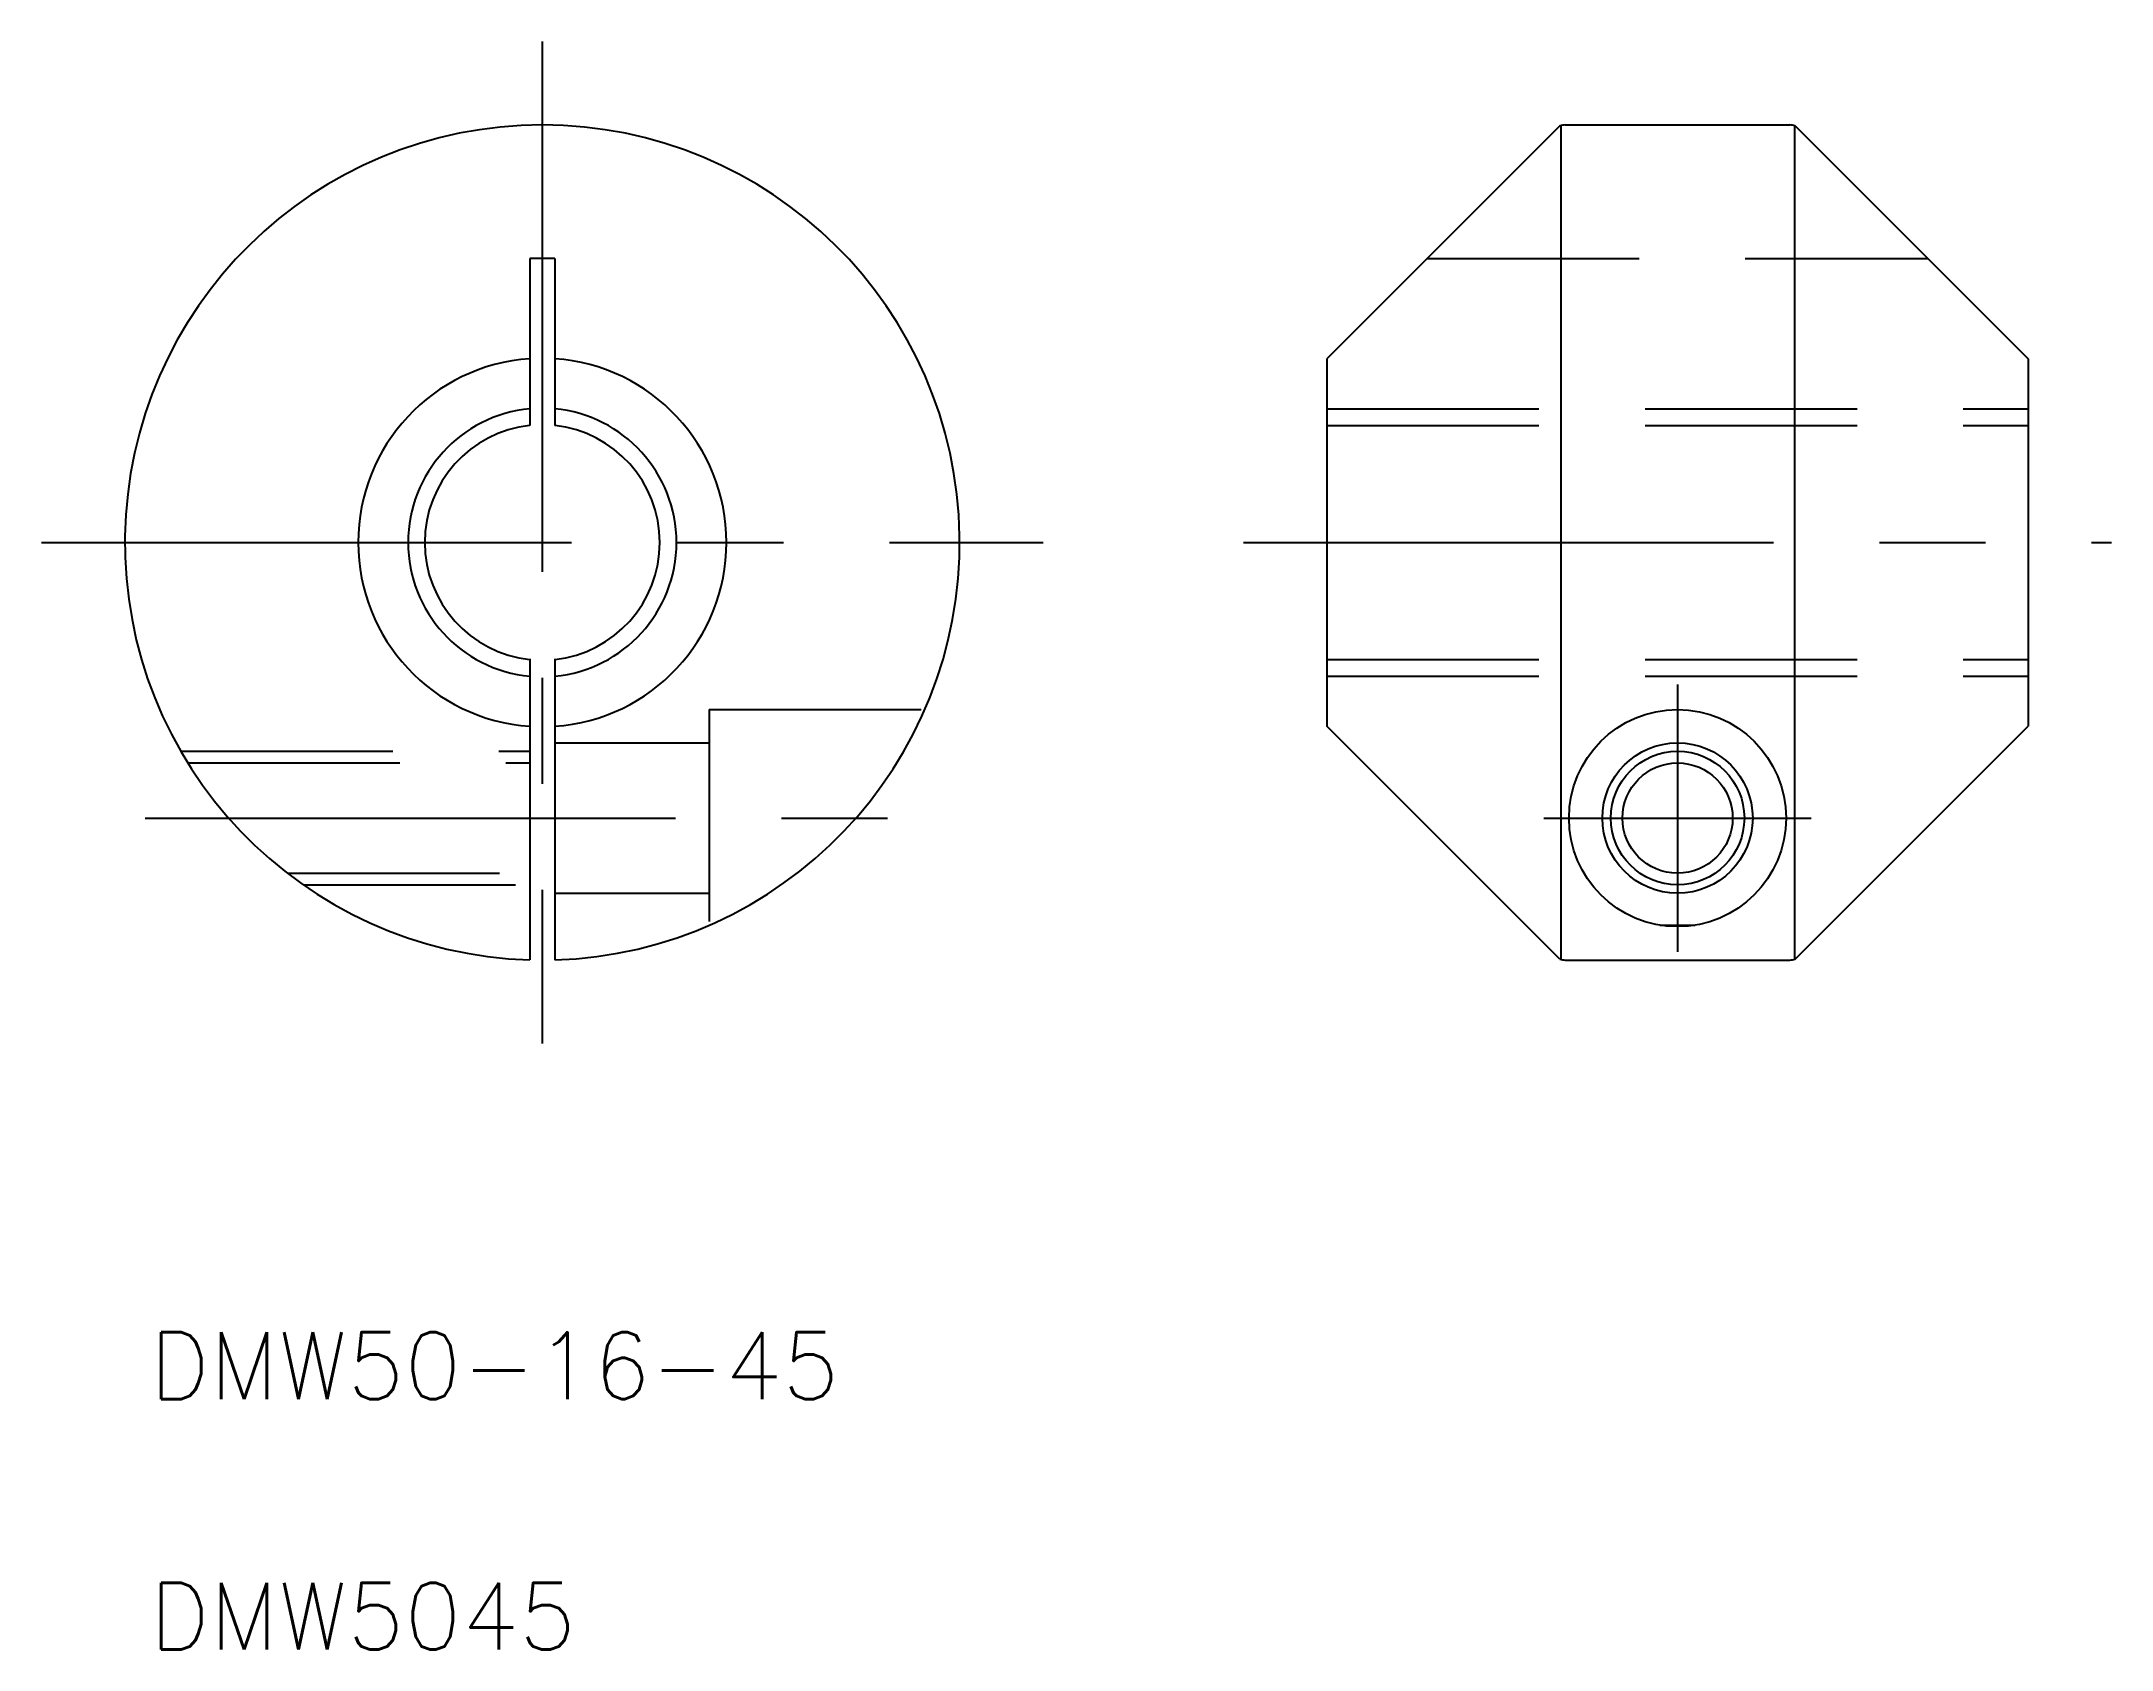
# Model space of a CAD drawing. Extents: x 68 to 192, y 50 to 146.
import ezdxf

# ---------------------------------------------------------------- set-up
doc = ezdxf.new("R2010")
doc.units = 0
doc.linetypes.add('CENTER', pattern=[50.8, 31.75, -6.35, 6.35, -6.35])
doc.linetypes.add('DASHED', pattern=[19.05, 12.7, -6.35])
doc.layers.get('0').update_dxf_attribs({"linetype": 'CONTINUOUS'})
doc.layers.add('CENTER', color=1, linetype='CENTER')
doc.styles.get("Standard").update_dxf_attribs({"font": 'txt.shx'})

msp = doc.modelspace()

# ---------------------------------------------------------------- linework, layer by layer
for p, q in [((159.39, 141.28), (145.44, 127.33)), ((159.44, 141.3), (159.44, 91.37)), ((159.71, 141.33), (173.17, 141.33)), ((173.44, 141.3), (173.44, 91.37)), ((173.49, 141.28), (187.44, 127.33)), ((97.69, 133.33), (97.69, 123.33)), ((99.19, 133.33), (99.19, 123.33)), ((173.44, 128.81), (173.44, 128.81)), ((145.44, 127.33), (145.44, 105.33)), ((187.44, 127.33), (187.44, 105.33)), ((173.44, 116.33), (173.44, 116.33)), ((97.69, 109.37), (97.69, 91.34)), ((99.19, 109.37), (99.19, 91.34)), ((159.39, 91.39), (145.44, 105.33)), ((173.49, 91.39), (187.44, 105.33)), ((165.38, 93.42), (167.5, 93.42)), ((159.71, 91.33), (173.17, 91.33))]:
    msp.add_line(p, q)
at = {"color": 7, "linetype": 'CONTINUOUS'}
msp.add_line((99.19, 133.33), (97.69, 133.33), dxfattribs=at)
at = {"color": 3, "linetype": 'DASHED'}
for p, q in [((151.44, 133.33), (181.44, 133.33)), ((145.44, 124.33), (187.44, 124.33)), ((145.44, 123.33), (187.44, 123.33)), ((145.44, 109.33), (187.44, 109.33)), ((145.44, 108.33), (187.44, 108.33)), ((108.44, 106.33), (108.44, 93.42)), ((108.44, 106.33), (121.35, 106.33)), ((99.19, 104.33), (108.44, 104.33)), ((76.79, 103.83), (97.69, 103.83)), ((77.21, 103.13), (97.69, 103.13)), ((83.18, 96.53), (97.69, 96.53)), ((84.13, 95.83), (97.69, 95.83)), ((99.19, 95.33), (108.44, 95.33))]:
    msp.add_line(p, q, dxfattribs=at)
at = {"color": 7, "linetype": 'CONTINUOUS'}
for radius in [6.5, 3.3]:
    msp.add_circle((166.44, 99.83), radius, dxfattribs=at)
msp.add_circle((166.44, 99.83), 4.5)
at = {"color": 3}
msp.add_circle((166.44, 99.83), 4, dxfattribs=at)
for centre, radius, start, end in [((98.44, 116.33), 25, 271.7191, 268.2809), ((159.71, 140.33), 1, 90, 108.7115), ((173.17, 140.33), 1, 71.2885, 90), ((159.71, 92.33), 1, 251.2885, 270), ((173.17, 92.33), 1, 270, 288.7115)]:
    msp.add_arc(centre, radius, start, end)
at = {"color": 7, "linetype": 'CONTINUOUS'}
for radius, start, end in [(11.03, 93.9005, 266.0995), (11.03, 273.9005, 86.0995), (7.04, 96.1155, 263.8845), (7.04, 276.1155, 83.8845)]:
    msp.add_arc((98.44, 116.33), radius, start, end, dxfattribs=at)
at = {"color": 3, "linetype": 'CONTINUOUS'}
for start, end in [(95.3558, 264.6442), (275.3558, 84.6442)]:
    msp.add_arc((98.44, 116.33), 8.04, start, end, dxfattribs=at)
at = {"layer": 'CENTER', "color": 1, "linetype": 'CENTER'}
for p, q in [((98.44, 146.33), (98.44, 86.33)), ((68.44, 116.33), (128.44, 116.33)), ((140.44, 116.33), (192.44, 116.33)), ((166.44, 107.83), (166.44, 91.83)), ((74.66, 99.83), (122.22, 99.83)), ((158.44, 99.83), (174.44, 99.83))]:
    msp.add_line(p, q, dxfattribs=at)

# ---------------------------------------------------------------- texts
for s, p in [('DMW50-16-45', (74.92, 65.04)), ('DMW5045', (74.92, 50.04))]:
    msp.add_text(s, height=4).set_placement(p)

doc.saveas('drawing.dxf')
